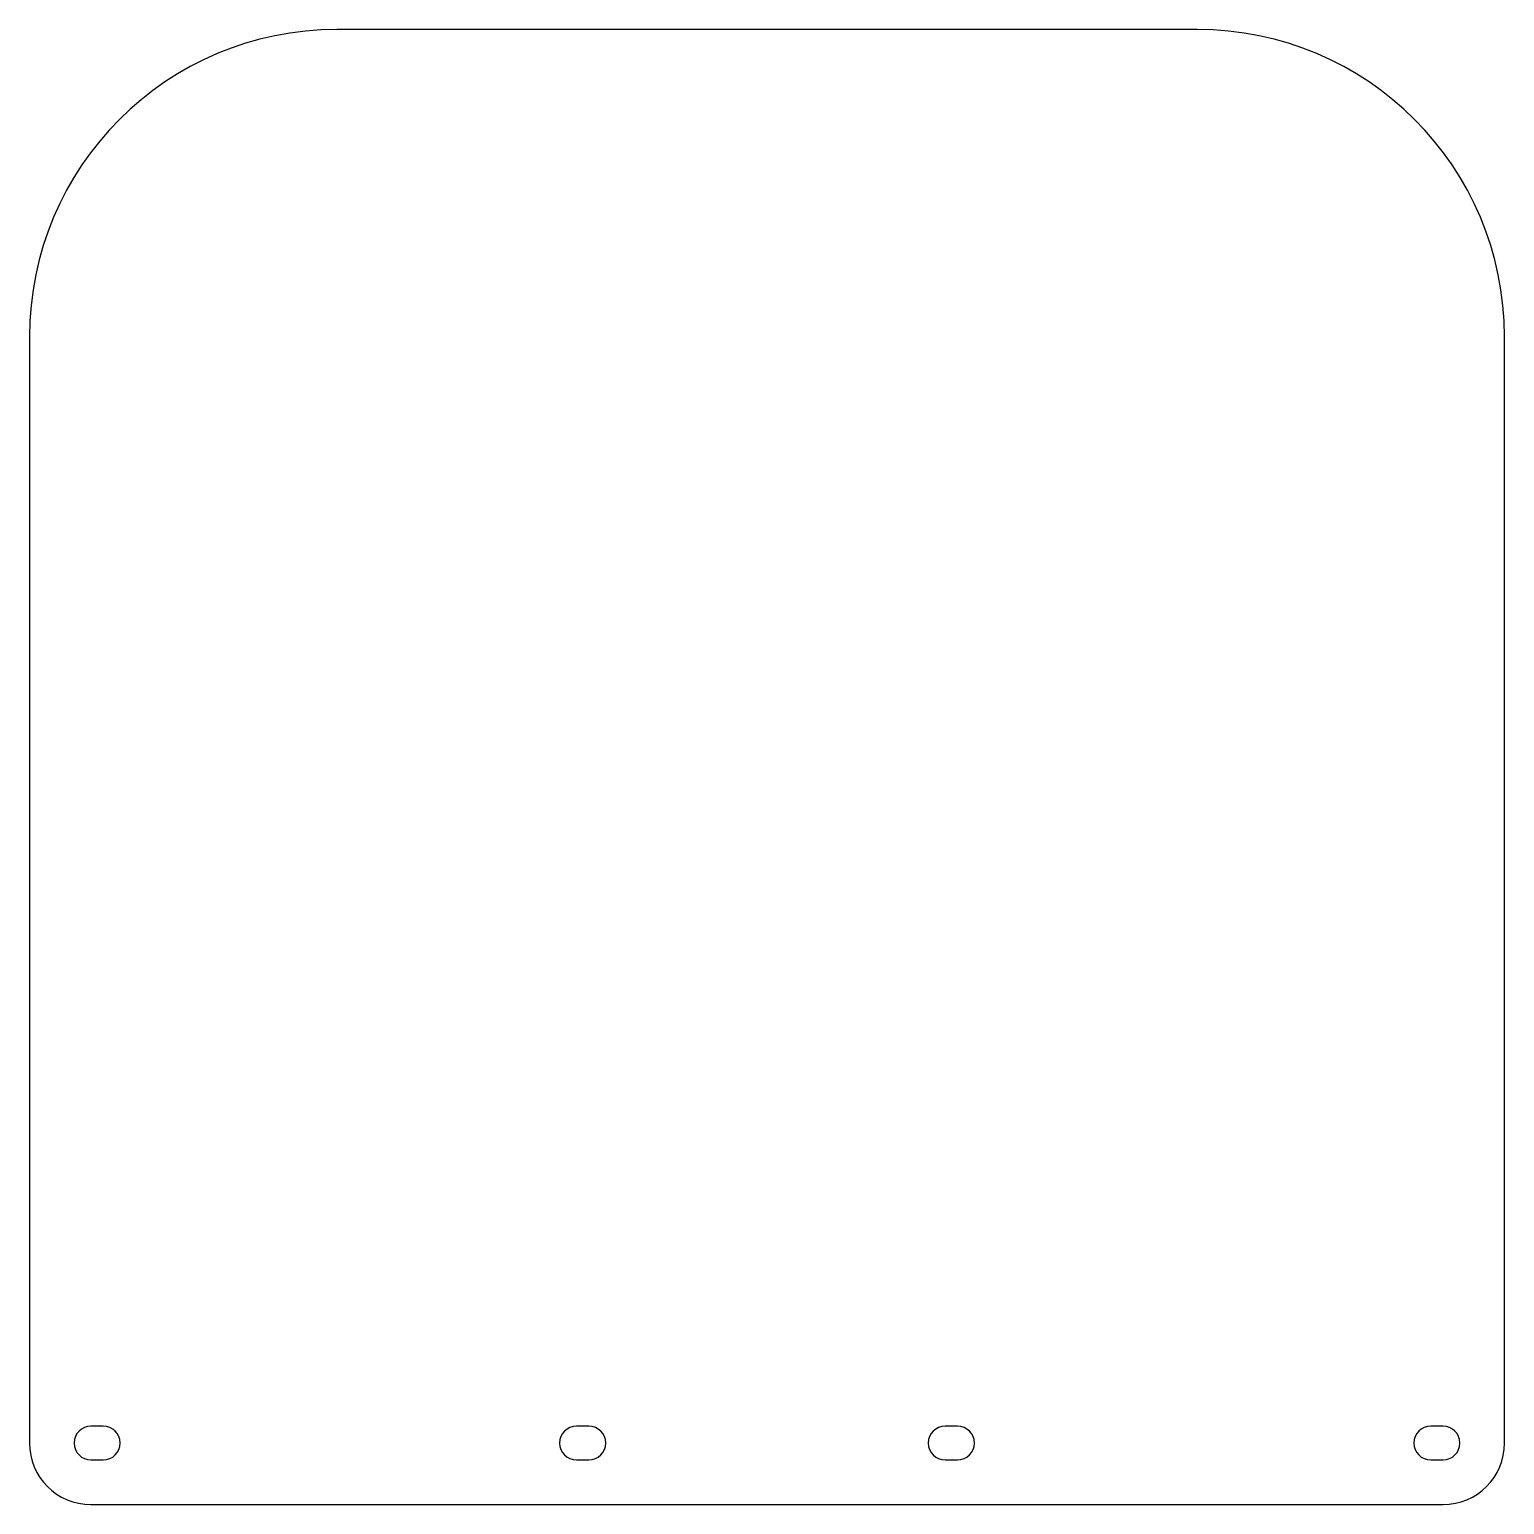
# Model space of a CAD drawing. Header units: inches. Extents: x -0.39 to 9.06, y 0 to 9.45.
import ezdxf

# ---------------------------------------------------------------- set-up
doc = ezdxf.new("R2010")
doc.units = ezdxf.units.IN
doc.header["$MEASUREMENT"] = 0

msp = doc.modelspace()

# ---------------------------------------------------------------- linework, layer by layer
at = {"color": 7, "linetype": 'Continuous', "lineweight": 25}
for p, q in [((7.0866, 9.4488), (1.5748, 9.4488)), ((-0.3937, 7.4803), (-0.3937, 0.3937)), ((9.0551, 0.3937), (9.0551, 7.4803)), ((0.0787, 0.502), (0, 0.502)), ((3.189, 0.502), (3.1102, 0.502)), ((5.5512, 0.502), (5.4724, 0.502)), ((8.6614, 0.502), (8.5827, 0.502)), ((0, 0.2854), (0.0787, 0.2854)), ((3.1102, 0.2854), (3.189, 0.2854)), ((5.4724, 0.2854), (5.5512, 0.2854)), ((8.5827, 0.2854), (8.6614, 0.2854)), ((0, 0), (8.6614, 0))]:
    msp.add_line(p, q, dxfattribs=at)
for centre, radius, start, end in [((1.5748, 7.4803), 1.9685, 90, 180), ((7.0866, 7.4803), 1.9685, 0, 90), ((0, 0.3937), 0.1083, 90, 270), ((0.0787, 0.3937), 0.1083, 270, 90), ((3.1102, 0.3937), 0.1083, 90, 270), ((3.189, 0.3937), 0.1083, 270, 90), ((5.4724, 0.3937), 0.1083, 90, 270), ((5.5512, 0.3937), 0.1083, 270, 90), ((8.5827, 0.3937), 0.1083, 90, 270), ((8.6614, 0.3937), 0.1083, 270, 90), ((0, 0.3937), 0.3937, 180, 270), ((8.6614, 0.3937), 0.3937, 270, 0)]:
    msp.add_arc(centre, radius, start, end, dxfattribs=at)

doc.saveas('drawing.dxf')
